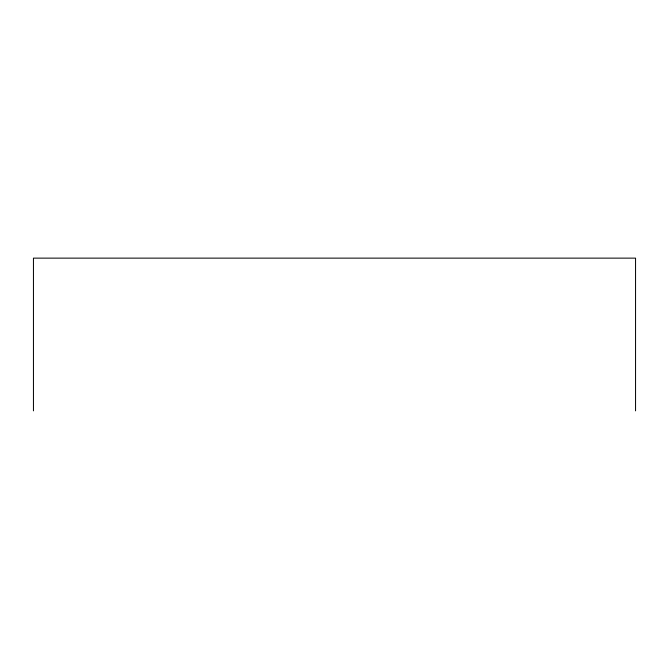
<?xml version="1.0" encoding="UTF-8"?>
<svg xmlns="http://www.w3.org/2000/svg" width="669" height="669" viewBox="0 0 669 669"><rect width="100%" height="100%" fill="white"/><g stroke="black" fill="none" stroke-linecap="round" stroke-linejoin="round"><path stroke-width="1" d="M635.55 410.866L635.55 258.134L33.45 258.134L33.45 410.866"/></g></svg>
